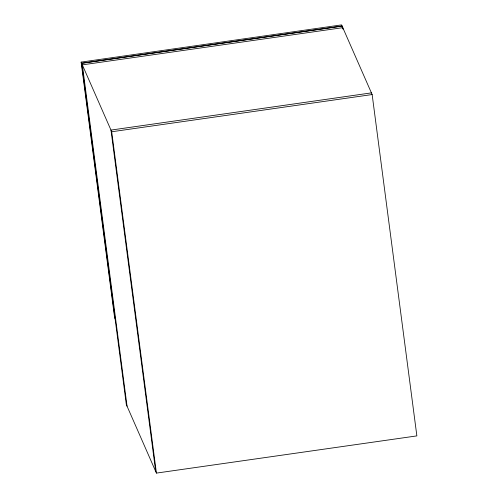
<?xml version="1.0" encoding="UTF-8"?>
<svg xmlns="http://www.w3.org/2000/svg" width="498" height="498" viewBox="0 0 498 498"><rect width="100%" height="100%" fill="white"/><g stroke="black" fill="none" stroke-linecap="round" stroke-linejoin="round"><path stroke-width="0.75" d="M115.156 318.888L114.608 317.637L81.13 62.107L341.578 24.9L372.149 94.552L416.87 435.893L156.422 473.1L126.324 404.538L81.61 63.196L342.051 25.989M81.684 63.364L342.126 26.151L342.431 28.461M371.415 92.877L110.973 130.084L155.687 471.425M81.13 62.107L111.708 131.758L372.149 94.552M342.991 29.201L342.786 27.658L82.344 64.865L127.058 406.212M111.708 131.758L156.422 473.1"/></g></svg>
